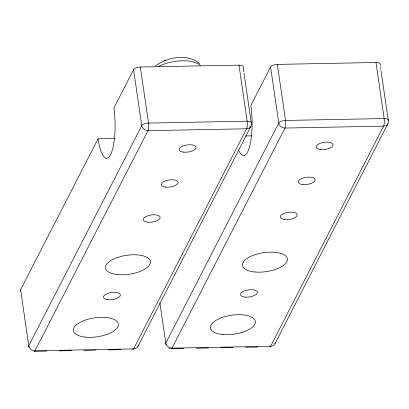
<?xml version="1.0" encoding="UTF-8"?>
<svg xmlns="http://www.w3.org/2000/svg" width="409" height="409" viewBox="0 0 409 409"><rect width="100%" height="100%" fill="white"/><g stroke="black" fill="none" stroke-linecap="round" stroke-linejoin="round"><path stroke-width="0.61" d="M20.614 290.871A5.68 2.393 -8.3 0 1 20.593 289.736L98.073 138.789L114.888 138.467M243.82 71.938L243.176 67.531A5.68 2.393 -8.3 0 0 238.984 65.133L140.338 67.03A5.68 2.393 -8.3 0 0 133.574 69.637L113.866 108.027A34.918 9.1 88.9 0 1 110.542 154.75A34.918 9.1 88.9 0 1 98.073 138.789M380.365 66.156L380.186 64.898A5.68 2.393 -8.3 0 0 375.989 62.5L277.343 64.397A5.68 2.393 -8.3 0 0 270.579 67.004L250.87 105.394A34.918 9.1 88.9 0 1 249.449 147.015A34.918 9.1 88.9 0 1 238.457 149.858M137.889 346.489L250.87 126.386M274.894 343.857L387.875 123.758M155.497 65.818C167.562 57.05 187.751 53.129 199.694 63.748M163.886 60.931L164.346 60.762M164.847 60.573L165.267 60.42M171.325 348.729L183.805 348.473M34.33 351.362L46.8 351.106M245.666 135.957L251.893 135.834M59.131 350.866L71.457 350.631M83.789 350.395L96.12 350.155M108.451 349.92L120.783 349.685M196.136 348.238L208.467 347.998M220.794 347.762L233.125 347.527M245.456 347.287L257.788 347.052M168.687 348.1L169.709 348.509M380.549 67.413L380.825 69.305M381.009 70.563L388.269 120.323M375.989 62.5L384.163 118.554A5.68 1.478 88.9 0 1 383.627 126.151L270.64 346.249A5.68 1.478 88.9 0 1 269.669 346.689M277.343 64.397L285.523 120.45A5.68 1.478 88.9 0 1 284.981 128.048L172 348.146A5.68 1.478 88.9 0 1 170.727 348.202M270.579 67.004L278.754 123.058L165.773 343.156A5.68 2.393 -8.3 0 0 166.192 344.71M244.004 73.196L251.172 122.322M238.984 65.133L247.159 121.187A5.68 1.478 88.9 0 1 246.617 128.784L133.636 348.882A5.68 1.478 88.9 0 1 132.46 349.087M140.338 67.03L148.513 123.083A5.68 1.478 88.9 0 1 147.976 130.681L34.995 350.779A5.68 1.478 88.9 0 1 33.814 350.983M133.574 69.637L141.749 125.691L28.768 345.789A5.68 2.393 -8.3 0 0 29.187 347.343M159.893 302.849L165.773 343.156A5.68 4.934 27.2 0 0 172 348.146L270.64 346.249A5.68 4.934 27.2 0 0 275.375 342.456M20.593 289.736L28.768 345.789A5.68 4.934 27.2 0 0 34.995 350.779L133.636 348.882A5.68 4.934 27.2 0 0 138.365 345.089M158.048 66.836A25.547 10.757 -8.3 0 1 200.384 65.568M247.159 121.187L148.513 123.083A5.68 2.393 -8.3 0 0 141.749 125.691A5.68 4.934 27.2 0 0 147.976 130.681L246.617 128.784A5.68 4.934 27.2 0 0 251.356 123.584A5.68 2.393 -8.3 0 0 247.159 121.187M384.163 118.554L285.523 120.45A5.68 2.393 -8.3 0 0 278.754 123.058A5.68 4.934 27.2 0 0 284.981 128.048L383.627 126.151A5.68 4.934 27.2 0 0 388.361 120.952A5.68 2.393 -8.3 0 0 384.163 118.554M117.669 274.603A22.71 9.56 -8.3 0 0 150.456 261.637A22.71 9.56 -8.3 0 0 115.778 258.14A22.71 9.56 -8.3 0 0 117.669 274.603M85.573 337.128A22.71 9.56 -8.3 0 0 118.359 324.163A22.71 9.56 -8.3 0 0 83.676 320.671A22.71 9.56 -8.3 0 0 85.573 337.128M183.805 152.168A8.517 3.584 -8.3 0 0 196.1 147.306A8.517 3.584 -8.3 0 0 183.094 145.998A8.517 3.584 -8.3 0 0 183.805 152.168M147.859 222.199A8.517 3.584 -8.3 0 0 160.154 217.337A8.517 3.584 -8.3 0 0 147.148 216.029A8.517 3.584 -8.3 0 0 147.859 222.199M108.058 299.736A8.517 3.584 -8.3 0 0 120.353 294.874A8.517 3.584 -8.3 0 0 107.347 293.565A8.517 3.584 -8.3 0 0 108.058 299.736M165.834 187.184A8.517 3.584 -8.3 0 0 178.125 182.322A8.517 3.584 -8.3 0 0 165.124 181.013A8.517 3.584 -8.3 0 0 165.834 187.184M254.674 271.97A22.71 9.56 -8.3 0 0 287.461 259.004A22.71 9.56 -8.3 0 0 252.782 255.507A22.71 9.56 -8.3 0 0 254.674 271.97M222.578 334.496A22.71 9.56 -8.3 0 0 255.364 321.53A22.71 9.56 -8.3 0 0 220.686 318.038A22.71 9.56 -8.3 0 0 222.578 334.496M320.814 149.536A8.517 3.584 -8.3 0 0 333.105 144.674A8.517 3.584 -8.3 0 0 320.099 143.365A8.517 3.584 -8.3 0 0 320.814 149.536M284.863 219.567A8.517 3.584 -8.3 0 0 297.159 214.705A8.517 3.584 -8.3 0 0 284.153 213.396A8.517 3.584 -8.3 0 0 284.863 219.567M245.063 297.103A8.517 3.584 -8.3 0 0 257.358 292.241A8.517 3.584 -8.3 0 0 244.352 290.932A8.517 3.584 -8.3 0 0 245.063 297.103M302.839 184.551A8.517 3.584 -8.3 0 0 315.129 179.689A8.517 3.584 -8.3 0 0 302.128 178.38A8.517 3.584 -8.3 0 0 302.839 184.551"/></g></svg>
